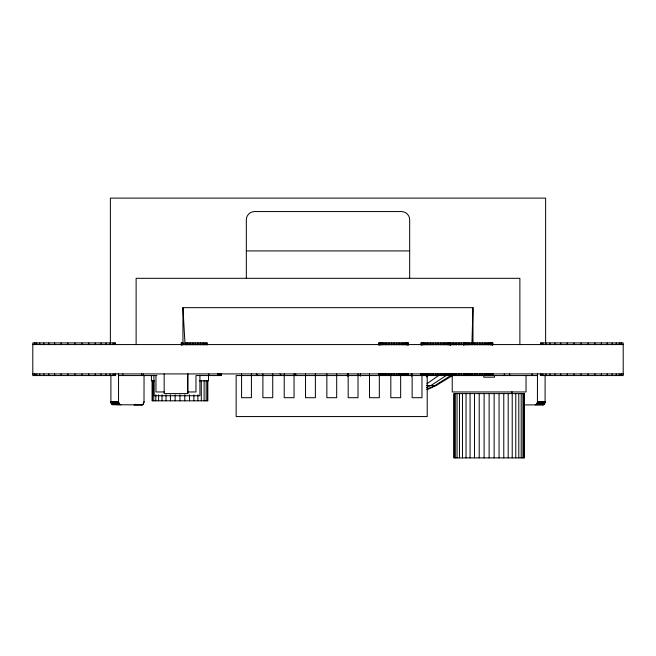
<?xml version="1.0" encoding="UTF-8"?>
<svg xmlns="http://www.w3.org/2000/svg" width="656" height="656" viewBox="0 0 656 656"><rect width="100%" height="100%" fill="white"/><g stroke="black" fill="none" stroke-linecap="round" stroke-linejoin="round"><path stroke-width="0.98" d="M187.764 393.6L187.764 373.92L187.764 393.6L164.164 393.6L164.164 373.92M360.365 375.888L360.365 373.92M471.943 343.564L472.976 307.664L182.942 307.664L182.942 344.564M144.049 401.636L143.369 403.957L141.729 404.916L143.221 404.145L144.008 402.202L144.049 375.56M535.14 404.916L536.633 404.145L537.428 402.202L537.461 373.559M542.799 404.916L544.283 404.145L545.079 402.202L545.111 375.142M135.234 404.473L134.07 404.916L135.439 404.293M426.367 376.962L428.647 375.142M426.966 383.752L439.192 375.076M446.99 375.019L430.992 385.49L426.498 387.68M451.795 374.97L434.953 385.49L426.859 389.246M427.154 389.664L436.289 385.49L452.533 375.494M246.328 250.92L409.672 250.92M32.8 344.564L623.2 344.564M32.8 373.92L623.2 373.92M118.539 375.56L156.866 375.56M241.269 375.56L236.16 375.56L236.16 416.56L427.22 416.56L427.22 375.56M241.572 375.56L272.732 375.56M272.945 375.56L411.894 375.56M412.132 375.56L537.461 375.56M154.48 380.808L151.421 380.808L151.421 375.56M199.317 380.808L208.493 380.808L208.493 375.56M426.375 385.49L436.289 385.49M164.164 391.96L155.964 391.96L155.964 375.56M187.78 391.96L195.98 391.96L195.98 375.56L221.4 375.56L221.4 373.518M110.889 375.142L110.889 401.636L118.539 401.636L119.367 404.145L120.86 404.916M537.461 401.636L545.111 401.636M110.889 401.636L110.921 402.202L118.572 402.202M537.428 402.202L545.079 402.202M110.921 402.202L111.028 402.759L118.679 402.759M537.321 402.759L544.972 402.759M111.028 402.759L111.192 403.276L118.851 403.276M537.149 403.276L544.808 403.276M111.192 403.276L111.43 403.743L119.08 403.743M536.92 403.743L544.57 403.743M111.43 403.743L119.367 404.145M536.633 404.145L544.283 404.145M111.717 404.145L119.695 404.473M135.128 404.555L142.885 404.473M536.305 404.473L543.955 404.473M112.045 404.473L120.064 404.719M134.865 404.719L142.524 404.719M535.936 404.719L543.586 404.719M134.792 404.752L142.442 404.752M112.414 404.719L142.131 404.867M523.906 404.916L543.201 404.867M256.184 373.92L258.628 375.658M279.981 373.92L281.399 375.281M295.2 373.92L296.455 375.462M182.942 307.664L185.033 344.564M621.642 342.924L621.642 344.564M621.642 373.92L621.642 375.56M621.027 342.924L621.027 344.564M621.027 373.92L621.027 375.56M619.19 342.924L619.19 344.564M619.19 373.92L619.19 375.56M616.205 342.924L616.205 344.564M616.205 373.92L616.205 375.56M612.146 342.924L612.146 344.564M612.146 373.92L612.146 375.56M607.144 342.924L607.144 344.564M607.144 373.92L607.144 375.56M601.347 342.924L601.347 344.564M601.347 373.92L601.347 375.56M594.935 342.924L594.935 344.564M594.935 373.92L594.935 375.56M588.104 342.924L588.104 344.564M588.104 373.92L588.104 375.56M581.052 342.924L581.052 344.564M581.052 373.92L581.052 375.56M574 342.924L574 344.564M574 373.92L574 375.56M567.169 342.924L567.169 344.564M567.169 373.92L567.169 375.56M560.757 342.924L560.757 344.564M560.757 373.92L560.757 375.56M554.96 342.924L554.96 344.564M554.96 373.92L554.96 375.56M549.958 342.924L549.958 344.564M549.958 373.92L549.958 375.56M545.899 342.924L545.899 344.564M545.899 373.92L545.899 375.56M545.62 343.539L545.62 198.112L110.38 198.112L110.38 343.539M542.914 342.924L542.914 344.564M542.914 373.92L542.914 375.56M541.077 342.924L541.077 344.564M541.077 373.92L541.077 375.56M540.462 344.564L540.462 342.924L623.2 342.924L623.2 375.56L540.462 375.56L540.462 373.92M532.106 373.92L532.106 375.56M526.03 375.56L526.03 391.96L452.23 391.96L452.23 375.56M524.029 393.6L524.029 457.888M522.963 393.6L522.963 457.888M521.2 393.6L521.2 457.888M519.88 344.564L519.88 278.308L136.12 278.308L136.12 344.564M518.789 393.6L518.789 457.888M515.78 393.6L515.78 457.888M512.221 393.6L512.221 457.888M511.951 391.607L511.951 393.616M509.712 373.92L509.712 375.56M508.195 393.6L508.195 457.888M504.3 373.92L504.3 375.56M503.775 393.6L503.775 457.888M499.06 393.6L499.06 457.888M494.46 375.56L494.46 377.2L483.8 377.2L483.8 375.56M494.148 393.6L494.148 457.888M492.82 344.966L492.82 342.924L451.115 342.924L451.115 344.966M492.82 373.518L492.82 375.56M492.722 342.924L492.722 344.966M492.722 373.518L492.722 375.56M492.435 342.924L492.435 344.966M492.435 373.518L492.435 375.56M491.959 342.924L491.959 344.966M491.959 373.518L491.959 375.56M491.303 342.924L491.303 344.966M491.303 373.518L491.303 375.56M490.475 342.924L490.475 344.966M490.475 373.518L490.475 375.56M489.483 342.924L489.483 344.966M489.483 373.518L489.483 375.56M489.13 393.6L489.13 457.888M488.343 342.924L488.343 344.966M488.343 373.518L488.343 375.56M487.072 342.924L487.072 344.966M487.072 373.518L487.072 375.56M485.686 342.924L485.686 344.966M485.686 373.518L485.686 375.56M484.194 342.924L484.194 344.966M484.194 373.518L484.194 375.56M484.112 393.6L484.112 457.888M482.619 342.924L482.619 344.966M482.619 373.518L482.619 375.56M480.987 342.924L480.987 344.966M480.987 373.518L480.987 375.56M479.323 342.924L479.323 344.966M479.323 373.518L479.323 375.56M479.2 393.6L479.2 457.888M477.642 342.924L477.642 344.966M477.642 373.518L477.642 375.56M475.961 342.924L475.961 344.966M475.961 373.518L475.961 375.56M474.485 393.6L474.485 457.888M474.304 342.924L474.304 344.966M474.304 373.518L474.304 375.56M472.976 307.664L472.976 343.564M472.705 342.924L472.705 344.966M472.705 373.518L472.705 375.56M471.172 342.924L471.172 344.966M471.172 373.518L471.172 375.56M470.065 393.6L470.065 457.888M469.729 342.924L469.729 344.966M469.729 373.518L469.729 375.56M468.392 342.924L468.392 344.966M468.392 373.518L468.392 375.56M467.187 342.924L467.187 344.966M467.187 373.518L467.187 375.56M466.121 342.924L466.121 344.966M466.121 373.518L466.121 375.56M466.039 393.6L466.039 457.888M465.211 342.924L465.211 344.966M465.211 373.518L465.211 375.56M464.464 342.924L464.464 344.966M464.464 373.518L464.464 375.56M463.899 342.924L463.899 344.966M463.899 373.518L463.899 375.56M463.513 342.924L463.513 344.966M463.513 373.518L463.513 375.56M463.3 342.924L463.325 344.966M463.251 373.518L463.3 375.56M462.48 393.6L462.48 457.888M461.57 342.924L461.57 344.966M461.57 373.518L461.57 375.56M459.889 342.924L459.889 344.966M459.889 373.518L459.889 375.56M459.471 393.6L459.471 457.888M458.232 342.924L458.232 344.966M458.232 373.518L458.232 375.56M457.06 393.6L457.06 457.888M456.633 342.924L456.633 344.966M456.633 373.518L456.633 375.56M455.297 393.6L455.297 457.888M455.1 342.924L455.1 344.966M455.1 373.518L455.1 375.56M454.231 393.6L454.231 457.888M453.657 342.924L453.657 344.966M453.657 373.518L453.657 375.56M452.32 342.924L452.32 344.966M452.32 373.518L452.32 375.56M451.115 373.518L451.115 375.56M450.541 344.966L450.541 342.924L421.021 342.924L421.045 344.966M450.541 373.518L450.541 375.56M450.442 342.924L450.442 344.966M450.442 373.518L450.442 375.56M450.155 342.924L450.155 344.966M450.155 373.518L450.155 375.56M449.68 342.924L449.68 344.966M449.68 373.518L449.68 375.56M449.024 342.924L449.024 344.966M449.024 373.518L449.024 375.56M448.196 342.924L448.196 344.966M448.196 373.518L448.196 375.56M447.212 342.924L447.212 344.966M447.212 373.518L447.212 375.56M446.072 342.924L446.072 344.966M446.072 373.518L446.072 375.56M444.793 342.924L444.793 344.966M444.793 373.518L444.793 375.56M443.407 342.924L443.407 344.966M443.407 373.518L443.407 375.56M441.914 342.924L441.914 344.966M441.914 373.518L441.914 375.56M440.34 342.924L440.34 344.966M440.34 373.518L440.34 375.56M438.716 342.924L438.716 344.966M438.716 373.518L438.716 375.56M437.044 342.924L437.044 344.966M437.044 373.518L437.044 375.56M435.363 342.924L435.363 344.966M435.363 373.518L435.363 375.56M433.682 342.924L433.682 344.966M433.682 373.518L433.682 375.56M432.033 342.924L432.033 344.966M432.033 373.518L432.033 375.56M430.426 342.924L430.426 344.966M430.426 373.518L430.426 375.56M428.893 342.924L428.893 344.966M428.893 373.518L428.893 375.56M427.45 342.924L427.45 344.966M427.45 373.518L427.45 375.56M426.113 342.924L426.113 344.966M426.113 373.518L426.113 375.56M424.908 342.924L424.908 344.966M424.908 373.518L424.908 375.56M423.842 342.924L423.842 344.966M423.842 373.518L423.842 375.56M422.931 342.924L422.931 344.966M422.931 373.518L422.931 375.56M422.185 342.924L422.185 344.966M422.185 373.518L422.185 375.56M421.972 374.945L421.972 397.7L412.132 397.7L412.132 373.92M421.619 342.924L421.619 344.966M421.619 373.518L421.619 375.56M421.234 342.924L421.234 344.966M421.234 373.518L421.234 375.56M421.021 373.518L421.045 375.56M411.435 373.92L411.435 375.888M411.312 373.92L411.312 375.921M409.672 278.308L409.672 219.76C409.746 215.373 405.859 211.486 401.472 211.56L254.528 211.56C250.141 211.486 246.254 215.373 246.328 219.76L246.328 278.308M408.262 344.966L408.262 342.924L378.742 342.924L378.766 344.966M408.262 373.518L408.262 375.56M408.163 342.924L408.163 344.966M408.163 373.518L408.163 375.56M407.876 342.924L407.876 344.966M407.876 373.518L407.876 375.56M407.409 342.924L407.409 344.966M407.409 373.518L407.409 375.56M406.753 342.924L406.753 344.966M406.753 373.518L406.753 375.56M405.916 342.924L405.916 344.966M405.916 373.518L405.916 375.56M404.932 342.924L404.932 344.966M404.932 373.518L404.932 375.56M403.793 342.924L403.793 344.966M403.793 373.518L403.793 375.56M402.513 342.924L402.513 344.966M402.513 373.518L402.513 375.56M401.128 342.924L401.128 344.966M401.128 373.518L401.128 375.56M400.652 374.945L400.652 397.7L390.812 397.7L390.812 374.945M399.635 342.924L399.635 344.966M399.635 373.518L399.635 375.56M398.061 342.924L398.061 344.966M398.061 373.518L398.061 375.56M396.437 342.924L396.437 344.966M396.437 373.518L396.437 375.56M394.764 342.924L394.764 344.966M394.764 373.518L394.764 375.56M393.083 342.924L393.083 344.966M393.083 373.518L393.083 375.56M391.402 342.924L391.402 344.966M391.402 373.518L391.402 375.56M389.754 342.924L389.754 344.966M389.754 373.518L389.754 375.56M388.147 342.924L388.147 344.966M388.147 373.518L388.147 375.56M386.614 342.924L386.614 344.966M386.614 373.518L386.614 375.56M385.17 342.924L385.17 344.966M385.17 373.518L385.17 375.56M383.834 342.924L383.834 344.966M383.834 373.518L383.834 375.56M382.628 342.924L382.628 344.966M382.628 373.518L382.628 375.56M381.562 342.924L381.562 344.966M381.562 373.518L381.562 375.56M380.652 342.924L380.652 344.966M380.652 373.518L380.652 375.56M379.906 342.924L379.906 344.966M379.906 373.518L379.906 375.56M379.34 342.924L379.34 344.966M379.34 373.518L379.34 375.56M379.332 374.896L379.332 397.7L369.492 397.7L369.492 373.92M378.963 342.924L378.963 344.966M378.963 373.518L378.963 375.56M378.766 373.518L378.766 375.56M360.472 373.92L360.472 375.921M358.012 373.92L358.012 397.7L348.172 397.7L348.172 373.92M348.5 373.92L348.5 375.847M347.475 373.92L347.475 375.888M347.352 373.92L347.352 375.921M336.692 373.92L336.692 397.7L326.852 397.7L326.852 373.92M315.372 373.92L315.372 397.7L305.532 397.7L305.532 373.92M294.052 373.92L294.052 397.7L284.212 397.7L284.212 373.92M272.732 373.92L272.732 397.7L262.892 397.7L262.892 373.92M251.412 373.92L251.412 397.7L241.572 397.7L241.572 373.92M221.302 373.518L221.302 375.56M221.015 373.518L221.015 375.56M220.539 373.518L220.539 375.56M219.883 373.518L219.883 375.56M219.055 373.518L219.055 375.56M218.063 373.518L218.063 375.56M217.792 373.92L217.792 375.56M208.772 373.92L208.772 375.56M207.837 380.808L207.837 400.816L152.077 400.816L152.077 380.808M207.411 380.808L207.411 400.816M207.403 344.966L207.403 342.924L185.107 342.924L185.107 344.966M206.263 342.924L206.263 344.966M206.156 380.808L206.156 400.816M204.992 342.924L204.992 344.966M204.098 380.808L204.098 400.816M203.606 342.924L203.606 344.966M202.114 342.924L202.114 344.966M201.31 380.808L201.31 400.816M200.539 342.924L200.539 344.966M199.924 375.56L199.924 395.732L153.914 395.732L153.914 375.56M198.907 342.924L198.907 344.966M197.874 394.814L197.874 400.816M197.243 342.924L197.243 344.966M195.562 342.924L195.562 344.966M193.897 394.814L193.897 400.816M193.881 342.924L193.881 344.966M192.224 342.924L192.224 344.966M190.625 342.924L190.625 344.966M189.494 394.814L189.494 400.816M189.092 342.924L189.092 344.966M187.649 342.924L187.649 344.966M186.312 342.924L186.312 344.966M184.795 394.814L184.795 400.816M183.131 344.966L183.131 342.924L181.22 342.924L181.245 344.966M182.384 342.924L182.384 344.966M181.819 342.924L181.819 344.966M181.433 342.924L181.433 344.966M179.957 394.814L179.957 400.816M175.111 394.814L175.111 400.816M170.421 394.814L170.421 400.816M166.017 394.814L166.017 400.816M162.032 394.814L162.032 400.816M158.596 394.814L158.596 400.816M155.808 394.814L155.808 400.816M153.758 380.808L153.758 400.816M152.495 380.808L152.495 400.816M143.172 373.92L143.172 375.56M141.532 373.92L141.532 375.56M122.836 373.92L122.836 375.56M118.539 373.559L118.539 401.636M115.538 344.564L115.538 342.924L32.8 342.924L32.8 375.56L115.538 375.56L115.538 373.92M114.923 342.924L114.923 344.564M114.923 373.92L114.923 375.56M113.086 342.924L113.086 344.564M113.086 373.92L113.086 375.56M110.101 342.924L110.101 344.564M110.101 373.92L110.101 375.56M106.042 342.924L106.042 344.564M106.042 373.92L106.042 375.56M101.04 342.924L101.04 344.564M101.04 373.92L101.04 375.56M95.243 342.924L95.243 344.564M95.243 373.92L95.243 375.56M88.831 342.924L88.831 344.564M88.831 373.92L88.831 375.56M82 342.924L82 344.564M82 373.92L82 375.56M74.948 342.924L74.948 344.564M74.948 373.92L74.948 375.56M67.896 342.924L67.896 344.564M67.896 373.92L67.896 375.56M61.065 342.924L61.065 344.564M61.065 373.92L61.065 375.56M54.653 342.924L54.653 344.564M54.653 373.92L54.653 375.56M48.856 342.924L48.856 344.564M48.856 373.92L48.856 375.56M43.854 342.924L43.854 344.564M43.854 373.92L43.854 375.56M39.795 342.924L39.795 344.564M39.795 373.92L39.795 375.56M36.81 342.924L36.81 344.564M36.81 373.92L36.81 375.56M34.973 342.924L34.973 344.564M34.973 373.92L34.973 375.56M34.358 342.924L34.358 344.564M34.358 373.92L34.358 375.56M524.39 393.6L453.87 393.6L453.87 457.888L524.39 457.888L524.39 393.6"/></g></svg>
